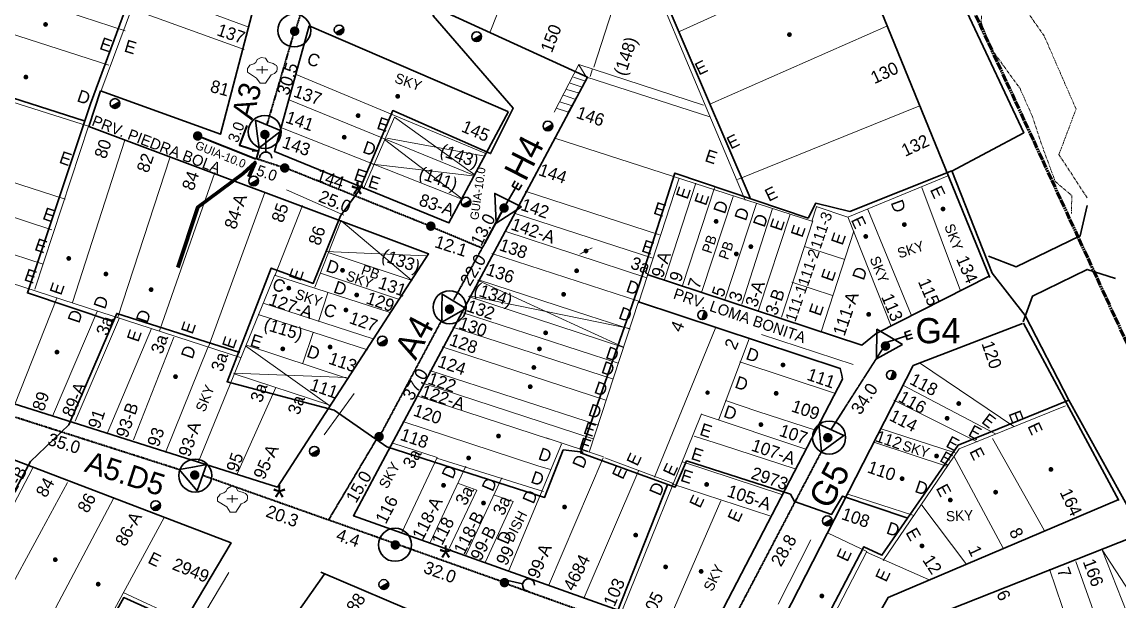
# Model space of a CAD drawing. Header units: millimetres. Extents: x 1234 to 13465, y -4218 to 5585.
# Drawn here: x 5218 to 6640, y 3100 to 3851 of the extents above; entities that cross this region are included whole.
import ezdxf

# ---------------------------------------------------------------- set-up
doc = ezdxf.new("R2010")
doc.units = ezdxf.units.MM
for name, pattern in [('TLSIGC_002', [0.8, 0.5, -0.3]), ('TLSIGC_004', [7, 4, -1, 1, -1]), ('TLSIGC_007', [28, 10, -1, 10, -1, 2, -1, 2, -1])]:
    doc.linetypes.add(name, pattern=pattern)
for name, color, linetype, lineweight in [('APUNTADOR EXISTENTE SECUNDARIO', 82, 'Continuous', 40), ('APUNTADOR PROYECTADO SECUNDARIO', 1, 'Continuous', 80), ('CABLE EXISTENTE AEREO SECUNDARIO', 82, 'TLSIGC_002', 40), ('CABLE EXISTENTE SUBTERRANEO SECUNDARIO', 82, 'Continuous', 40), ('CAJA DE EMPALMES EXISTENTE PRINCIPAL', 82, 'Continuous', 30), ('CLASIFICACION TIPO COMERCIAL TERCERA', 156, 'Continuous', 9), ('CLASIFICACION TIPO RESIDENCIAL C', 156, 'Continuous', 9), ('CLASIFICACION TIPO RESIDENCIAL D', 156, 'Continuous', 9), ('CLASIFICACION TIPO RESIDENCIAL E', 156, 'Continuous', 9), ('CLIENTES COMERCIALES TERCERA', 82, 'TLSIGC_004', 9), ('CLIENTES RESIDENCIALES C', 82, 'TLSIGC_004', 9), ('CLIENTES RESIDENCIALES D', 82, 'TLSIGC_004', 9), ('CLIENTES RESIDENCIALES E', 82, 'TLSIGC_004', 9), ('DISTRITO', 42, 'TLSIGC_007', 60), ('LIMITE DE TERMINAL', 10, 'Continuous', 30), ('LINEAS DE ENERGIA DE BAJA TENSION', 102, 'TLSIGC_014', 20), ('LOTIFICACION 2003', 252, 'Continuous', 15), ('MEDIDAS ENTRE POSTES', 82, 'Continuous', 5), ('NOMBRE DE CALLES', 92, 'TLSIGC_017', 5), ('NUMEROS OFICIALES', 92, 'Continuous', 5), ('OBSTACULOS', 82, 'Continuous', 15), ('PLANIMETRIA 2003', 12, 'Continuous', 30), ('POSTE DE ENERGIA ELECTRICA', 82, 'Continuous', 30), ('POSTES EXISTENTES SECUNDARIOS', 82, 'Continuous', 30), ('RETENIDAS CON ANCLA EXISTENTESSECUNDARIAS', 82, 'Continuous', 30), ('RIOS', 161, 'TLSIGC_004', 20), ('TERMINAL EXISTENTE EN POSTE', 82, 'Continuous', 30), ('TERMINAL PROYECTADA EN POSTE', 1, 'Continuous', 60)]:
    doc.layers.add(name, color=color, linetype=linetype, lineweight=lineweight)
doc.linetypes.add('TLSIGC_014', pattern='A,8,["\\\\\\",Standard,S=1,R=0,X=-1,Y=-0.5],1', length=9)
doc.linetypes.add('TLSIGC_017', pattern='A,0.5,["=",Standard,S=1.6,R=0,X=-0.2,Y=-0.8],0.5', length=1)

msp = doc.modelspace()

# ---------------------------------------------------------------- hatches: boundary and pattern name
at = {"layer": 'CLIENTES COMERCIALES TERCERA'}
h = msp.add_hatch(color=256, dxfattribs=at)
edge = h.paths.add_edge_path()
edge.add_arc((5949, 3553.9), 3.12, 0, 360)
at = {"layer": 'CLIENTES RESIDENCIALES C'}
h = msp.add_hatch(color=256, dxfattribs=at)
edge = h.paths.add_edge_path()
edge.add_arc((5705, 3754.3), 3.12, 0, 360)
h = msp.add_hatch(color=256, dxfattribs=at)
edge = h.paths.add_edge_path()
edge.add_arc((5563.9, 3505.7), 3.12, 0, 360)
at = {"layer": 'CLIENTES RESIDENCIALES D'}
h = msp.add_hatch(color=256, dxfattribs=at)
edge = h.paths.add_edge_path()
edge.add_arc((5223.2, 3779.2), 3.12, 0, 360)
h = msp.add_hatch(color=256, dxfattribs=at)
edge = h.paths.add_edge_path()
edge.add_arc((5635.7, 3701.3), 3.12, 0, 360)
h = msp.add_hatch(color=256, dxfattribs=at)
edge = h.paths.add_edge_path()
edge.add_arc((6117.6, 3592.2), 3.12, 0, 360)
h = msp.add_hatch(color=256, dxfattribs=at)
edge = h.paths.add_edge_path()
edge.add_arc((6361.5, 3588.1), 3.12, 0, 360)
h = msp.add_hatch(color=256, dxfattribs=at)
edge = h.paths.add_edge_path()
edge.add_arc((6162.6, 3559.5), 3.12, 0, 360)
h = msp.add_hatch(color=256, dxfattribs=at)
edge = h.paths.add_edge_path()
edge.add_arc((6143.8, 3550), 3.12, 0, 360)
h = msp.add_hatch(color=256, dxfattribs=at)
edge = h.paths.add_edge_path()
edge.add_arc((5326.9, 3524), 3.12, 0, 360)
h = msp.add_hatch(color=256, dxfattribs=at)
edge = h.paths.add_edge_path()
edge.add_arc((5633.5, 3528.9), 3.12, 0, 360)
h = msp.add_hatch(color=256, dxfattribs=at)
edge = h.paths.add_edge_path()
edge.add_arc((5936.8, 3528.2), 3.12, 0, 360)
h = msp.add_hatch(color=256, dxfattribs=at)
edge = h.paths.add_edge_path()
edge.add_arc((5385.5, 3503.8), 3.12, 0, 360)
h = msp.add_hatch(color=256, dxfattribs=at)
edge = h.paths.add_edge_path()
edge.add_arc((5651.9, 3496.9), 3.12, 0, 360)
h = msp.add_hatch(color=256, dxfattribs=at)
edge = h.paths.add_edge_path()
edge.add_arc((5920, 3497.7), 3.12, 0, 360)
h = msp.add_hatch(color=256, dxfattribs=at)
edge = h.paths.add_edge_path()
edge.add_arc((5637.9, 3477.4), 3.12, 0, 360)
h = msp.add_hatch(color=256, dxfattribs=at)
edge = h.paths.add_edge_path()
edge.add_arc((6315.3, 3471.7), 3.12, 0, 360)
h = msp.add_hatch(color=256, dxfattribs=at)
edge = h.paths.add_edge_path()
edge.add_arc((5896.7, 3447.8), 3.12, 0, 360)
h = msp.add_hatch(color=256, dxfattribs=at)
edge = h.paths.add_edge_path()
edge.add_arc((5617.4, 3429.4), 3.12, 0, 360)
h = msp.add_hatch(color=256, dxfattribs=at)
edge = h.paths.add_edge_path()
edge.add_arc((5888.7, 3427), 3.12, 0, 360)
h = msp.add_hatch(color=256, dxfattribs=at)
edge = h.paths.add_edge_path()
edge.add_arc((5263.5, 3422.8), 3.12, 0, 360)
h = msp.add_hatch(color=256, dxfattribs=at)
edge = h.paths.add_edge_path()
edge.add_arc((5881.4, 3402.9), 3.12, 0, 360)
h = msp.add_hatch(color=256, dxfattribs=at)
edge = h.paths.add_edge_path()
edge.add_arc((6204.2, 3406.2), 3.12, 0, 360)
h = msp.add_hatch(color=256, dxfattribs=at)
edge = h.paths.add_edge_path()
edge.add_arc((5417.1, 3391), 3.12, 0, 360)
h = msp.add_hatch(color=256, dxfattribs=at)
edge = h.paths.add_edge_path()
edge.add_arc((5876.7, 3378), 3.12, 0, 360)
h = msp.add_hatch(color=256, dxfattribs=at)
edge = h.paths.add_edge_path()
edge.add_arc((6106.5, 3370.3), 2.87, 0, 360)
h = msp.add_hatch(color=256, dxfattribs=at)
edge = h.paths.add_edge_path()
edge.add_arc((6195.4, 3369.4), 3.12, 0, 360)
h = msp.add_hatch(color=256, dxfattribs=at)
edge = h.paths.add_edge_path()
edge.add_arc((6175.6, 3328.9), 3.12, 0, 360)
h = msp.add_hatch(color=256, dxfattribs=at)
edge = h.paths.add_edge_path()
edge.add_arc((5835.6, 3314), 3.12, 0, 360)
h = msp.add_hatch(color=256, dxfattribs=at)
edge = h.paths.add_edge_path()
edge.add_arc((5796.9, 3285.6), 3.12, 0, 360)
h = msp.add_hatch(color=256, dxfattribs=at)
edge = h.paths.add_edge_path()
edge.add_arc((6358.6, 3258.8), 3.12, 0, 360)
h = msp.add_hatch(color=256, dxfattribs=at)
edge = h.paths.add_edge_path()
edge.add_arc((5764.4, 3250.2), 3.12, 0, 360)
h = msp.add_hatch(color=256, dxfattribs=at)
edge = h.paths.add_edge_path()
edge.add_arc((6105.3, 3251.3), 3.12, 0, 360)
h = msp.add_hatch(color=256, dxfattribs=at)
edge = h.paths.add_edge_path()
edge.add_arc((6479.7, 3241.3), 3.12, 0, 360)
h = msp.add_hatch(color=256, dxfattribs=at)
edge = h.paths.add_edge_path()
edge.add_arc((5816.2, 3227.2), 3.12, 0, 360)
h = msp.add_hatch(color=256, dxfattribs=at)
edge = h.paths.add_edge_path()
edge.add_arc((5921.2, 3222.1), 3.12, 0, 360)
h = msp.add_hatch(color=256, dxfattribs=at)
edge = h.paths.add_edge_path()
edge.add_arc((6013.4, 3185.7), 3.12, 0, 360)
h = msp.add_hatch(color=256, dxfattribs=at)
edge = h.paths.add_edge_path()
edge.add_arc((6384.3, 3171.7), 3.12, 0, 360)
h = msp.add_hatch(color=256, dxfattribs=at)
edge = h.paths.add_edge_path()
edge.add_arc((6052.1, 3144.5), 3.12, 0, 360)
h = msp.add_hatch(color=256, dxfattribs=at)
edge = h.paths.add_edge_path()
edge.add_arc((6098.2, 3138.6), 3.12, 0, 360)
h = msp.add_hatch(color=256, dxfattribs=at)
edge = h.paths.add_edge_path()
edge.add_arc((5316.9, 3122.1), 3.12, 0, 360)
at = {"layer": 'CLIENTES RESIDENCIALES E'}
h = msp.add_hatch(color=256, dxfattribs=at)
edge = h.paths.add_edge_path()
edge.add_arc((5248.7, 3847.4), 3.12, 0, 360)
h = msp.add_hatch(color=256, dxfattribs=at)
edge = h.paths.add_edge_path()
edge.add_arc((6212.6, 3834.3), 3.12, 0, 360)
h = msp.add_hatch(color=256, dxfattribs=at)
edge = h.paths.add_edge_path()
edge.add_arc((5653.7, 3729.3), 3.12, 0, 360)
h = msp.add_hatch(color=256, dxfattribs=at)
edge = h.paths.add_edge_path()
edge.add_arc((6411.6, 3608.3), 3.12, 0, 360)
h = msp.add_hatch(color=256, dxfattribs=at)
edge = h.paths.add_edge_path()
edge.add_arc((6311.5, 3572.7), 3.12, 0, 360)
h = msp.add_hatch(color=256, dxfattribs=at)
edge = h.paths.add_edge_path()
edge.add_arc((5278.8, 3544.2), 3.12, 0, 360)
h = msp.add_hatch(color=256, dxfattribs=at)
edge = h.paths.add_edge_path()
edge.add_arc((5556.1, 3427), 3.12, 0, 360)
h = msp.add_hatch(color=256, dxfattribs=at)
edge = h.paths.add_edge_path()
edge.add_arc((6432, 3356.2), 3.12, 0, 360)
h = msp.add_hatch(color=256, dxfattribs=at)
edge = h.paths.add_edge_path()
edge.add_arc((6416.9, 3337.1), 3.12, 0, 360)
h = msp.add_hatch(color=256, dxfattribs=at)
edge = h.paths.add_edge_path()
edge.add_arc((6403.2, 3288.2), 3.12, 0, 360)
h = msp.add_hatch(color=256, dxfattribs=at)
edge = h.paths.add_edge_path()
edge.add_arc((6551.4, 3270.8), 3.12, 0, 360)
h = msp.add_hatch(color=256, dxfattribs=at)
edge = h.paths.add_edge_path()
edge.add_arc((6421, 3231.1), 3.12, 0, 360)
h = msp.add_hatch(color=256, dxfattribs=at)
edge = h.paths.add_edge_path()
edge.add_arc((5261.3, 3153.8), 3.12, 0, 360)
h = msp.add_hatch(color=256, dxfattribs=at)
edge = h.paths.add_edge_path()
edge.add_arc((6254.6, 3106.8), 3.12, 0, 360)
at = {"layer": 'POSTE DE ENERGIA ELECTRICA'}
for points in [[(5634.5, 3843.5), (5634.9, 3842.8), (5635.2, 3842), (5635.3, 3841.3), (5635.4, 3840.5), (5635.3, 3839.4), (5635.2, 3838.7), (5634.9, 3838), (5634.5, 3837.3), (5634.1, 3836.6), (5633.7, 3836.1), (5633.2, 3835.6), (5632.5, 3835.1), (5632.1, 3834.9), (5631.3, 3834.5), (5630.5, 3834.2), (5629.4, 3834.1), (5628.6, 3834.1), (5627.8, 3834.2), (5627, 3834.5), (5626.4, 3834.7), (5625.8, 3835), (5625.1, 3835.6), (5624.4, 3836.2), (5623.9, 3836.8), (5623.6, 3837.2)], [(5812.7, 3834.7), (5813.1, 3834), (5813.4, 3833.2), (5813.5, 3832.5), (5813.6, 3831.7), (5813.5, 3830.6), (5813.4, 3829.9), (5813.1, 3829.2), (5812.7, 3828.5), (5812.3, 3827.8), (5811.9, 3827.3), (5811.3, 3826.8), (5810.7, 3826.3), (5810.3, 3826.1), (5809.5, 3825.7), (5808.7, 3825.4), (5807.6, 3825.3), (5806.8, 3825.3), (5806, 3825.4), (5805.2, 3825.7), (5804.6, 3825.9), (5804, 3826.2), (5803.2, 3826.8), (5802.6, 3827.4), (5802.1, 3828), (5801.8, 3828.4)], [(5344.1, 3748.2), (5344.5, 3747.4), (5344.8, 3746.6), (5344.9, 3746), (5345, 3745.2), (5344.9, 3744.1), (5344.8, 3743.4), (5344.5, 3742.7), (5344.1, 3741.9), (5343.7, 3741.3), (5343.3, 3740.8), (5342.8, 3740.3), (5342.1, 3739.8), (5341.7, 3739.5), (5340.9, 3739.2), (5340.1, 3738.9), (5339, 3738.8), (5338.2, 3738.8), (5337.4, 3738.9), (5336.6, 3739.2), (5336, 3739.4), (5335.4, 3739.7), (5334.7, 3740.2), (5334, 3740.9), (5333.5, 3741.4), (5333.2, 3741.9)], [(5905.1, 3718.8), (5905.5, 3718.1), (5905.7, 3717.2), (5905.8, 3716.6), (5905.9, 3715.8), (5905.8, 3714.7), (5905.7, 3714), (5905.4, 3713.3), (5905.1, 3712.6), (5904.6, 3711.9), (5904.3, 3711.4), (5903.7, 3710.9), (5903, 3710.4), (5902.6, 3710.1), (5901.9, 3709.8), (5901, 3709.5), (5900, 3709.4), (5899.2, 3709.4), (5898.3, 3709.5), (5897.5, 3709.8), (5896.9, 3710), (5896.4, 3710.3), (5895.6, 3710.8), (5895, 3711.5), (5894.5, 3712), (5894.1, 3712.5)], [(5523.8, 3647.7), (5524.2, 3647), (5524.4, 3646.2), (5524.6, 3645.5), (5524.6, 3644.7), (5524.6, 3643.6), (5524.4, 3642.9), (5524.2, 3642.2), (5523.8, 3641.5), (5523.3, 3640.8), (5523, 3640.3), (5522.4, 3639.8), (5521.8, 3639.3), (5521.3, 3639.1), (5520.6, 3638.7), (5519.7, 3638.4), (5518.7, 3638.3), (5517.9, 3638.3), (5517, 3638.4), (5516.2, 3638.7), (5515.7, 3638.9), (5515.1, 3639.2), (5514.3, 3639.8), (5513.7, 3640.4), (5513.2, 3641), (5512.9, 3641.4)], [(5798.9, 3620.3), (5799.3, 3619.6), (5799.5, 3618.7), (5799.7, 3618.1), (5799.7, 3617.3), (5799.7, 3616.2), (5799.5, 3615.5), (5799.2, 3614.8), (5798.9, 3614), (5798.4, 3613.4), (5798.1, 3612.9), (5797.5, 3612.4), (5796.8, 3611.9), (5796.4, 3611.6), (5795.7, 3611.3), (5794.8, 3611), (5793.8, 3610.9), (5793, 3610.9), (5792.1, 3611), (5791.3, 3611.3), (5790.8, 3611.5), (5790.2, 3611.8), (5789.4, 3612.3), (5788.8, 3613), (5788.3, 3613.5), (5788, 3614)], [(6101.6, 3476.4), (6102.4, 3476.1), (6103, 3475.7), (6103.5, 3475.3), (6104.1, 3474.8), (6104.7, 3474), (6105, 3473.5), (6105.3, 3472.8), (6105.5, 3472), (6105.6, 3471.3), (6105.7, 3470.7), (6105.6, 3470), (6105.5, 3469.3), (6105.3, 3468.8), (6105, 3468.1), (6104.6, 3467.4), (6104, 3466.7), (6103.4, 3466.2), (6102.7, 3465.7), (6102, 3465.4), (6101.5, 3465.2), (6100.9, 3465.1), (6100, 3465), (6099.2, 3465), (6098.5, 3465.1), (6098, 3465.2)], [(5690.6, 3440.5), (5690.9, 3439.7), (5691.2, 3438.9), (5691.3, 3438.3), (5691.4, 3437.5), (5691.3, 3436.4), (5691.2, 3435.7), (5690.9, 3434.9), (5690.5, 3434.2), (5690.1, 3433.6), (5689.7, 3433.1), (5689.2, 3432.6), (5688.5, 3432.1), (5688.1, 3431.8), (5687.3, 3431.5), (5686.5, 3431.2), (5685.4, 3431.1), (5684.6, 3431.1), (5683.8, 3431.2), (5683, 3431.5), (5682.4, 3431.7), (5681.9, 3432), (5681.1, 3432.5), (5680.4, 3433.1), (5680, 3433.7), (5679.6, 3434.2)], [(6346.3, 3398.8), (6347, 3398.5), (6347.7, 3398.1), (6348.2, 3397.7), (6348.7, 3397.2), (6349.3, 3396.4), (6349.7, 3395.8), (6350, 3395.2), (6350.1, 3394.4), (6350.2, 3393.7), (6350.3, 3393.1), (6350.2, 3392.4), (6350.1, 3391.7), (6349.9, 3391.2), (6349.7, 3390.5), (6349.2, 3389.8), (6348.6, 3389.1), (6348, 3388.6), (6347.4, 3388.1), (6346.6, 3387.8), (6346.1, 3387.6), (6345.5, 3387.4), (6344.7, 3387.3), (6343.8, 3387.4), (6343.1, 3387.5), (6342.6, 3387.6)], [(5602.6, 3297.5), (5602.9, 3296.8), (5603.2, 3295.9), (5603.3, 3295.3), (5603.4, 3294.5), (5603.3, 3293.4), (5603.2, 3292.7), (5602.9, 3292), (5602.5, 3291.3), (5602.1, 3290.6), (5601.7, 3290.1), (5601.2, 3289.6), (5600.5, 3289.1), (5600.1, 3288.9), (5599.3, 3288.5), (5598.5, 3288.2), (5597.4, 3288.1), (5596.6, 3288.1), (5595.8, 3288.2), (5595, 3288.5), (5594.4, 3288.7), (5593.9, 3289), (5593.1, 3289.5), (5592.4, 3290.2), (5592, 3290.7), (5591.6, 3291.2)], [(5396.9, 3227.1), (5397.3, 3226.4), (5397.5, 3225.6), (5397.6, 3224.9), (5397.7, 3224.1), (5397.6, 3223.1), (5397.5, 3222.4), (5397.2, 3221.6), (5396.9, 3220.9), (5396.4, 3220.3), (5396.1, 3219.8), (5395.5, 3219.2), (5394.8, 3218.7), (5394.4, 3218.5), (5393.7, 3218.1), (5392.8, 3217.9), (5391.8, 3217.7), (5391, 3217.8), (5390.1, 3217.9), (5389.3, 3218.1), (5388.7, 3218.4), (5388.2, 3218.6), (5387.4, 3219.2), (5386.8, 3219.8), (5386.3, 3220.4), (5386, 3220.9)], [(6267, 3207.4), (6267.4, 3206.6), (6267.7, 3205.8), (6267.8, 3205.2), (6267.9, 3204.4), (6267.8, 3203.3), (6267.7, 3202.6), (6267.4, 3201.8), (6267, 3201.1), (6266.6, 3200.5), (6266.2, 3200), (6265.7, 3199.4), (6265, 3199), (6264.6, 3198.7), (6263.8, 3198.4), (6263, 3198.1), (6261.9, 3198), (6261.1, 3198), (6260.3, 3198.1), (6259.5, 3198.3), (6258.9, 3198.6), (6258.3, 3198.9), (6257.6, 3199.4), (6256.9, 3200), (6256.5, 3200.6), (6256.1, 3201.1)], [(5692.5, 3124.9), (5692.8, 3124.1), (5693.1, 3123.3), (5693.2, 3122.7), (5693.3, 3121.9), (5693.2, 3120.8), (5693.1, 3120.1), (5692.8, 3119.3), (5692.5, 3118.6), (5692, 3118), (5691.6, 3117.5), (5691.1, 3116.9), (5690.4, 3116.4), (5690, 3116.2), (5689.3, 3115.8), (5688.4, 3115.6), (5687.4, 3115.4), (5686.5, 3115.5), (5685.7, 3115.6), (5684.9, 3115.8), (5684.3, 3116.1), (5683.8, 3116.3), (5683, 3116.9), (5682.4, 3117.5), (5681.9, 3118.1), (5681.5, 3118.6)]]:
    msp.add_hatch(color=256, dxfattribs=at).paths.add_polyline_path(points)
at = {"layer": 'POSTES EXISTENTES SECUNDARIOS'}
h = msp.add_hatch(color=256, dxfattribs=at)
edge = h.paths.add_edge_path()
edge.add_arc((5571.5, 3838.7), 6.18, 0, 360)
h = msp.add_hatch(color=256, dxfattribs=at)
edge = h.paths.add_edge_path()
edge.add_arc((5532.9, 3704.8), 6.18, 0, 360)
h = msp.add_hatch(color=256, dxfattribs=at)
edge = h.paths.add_edge_path()
edge.add_arc((5445.8, 3702.9), 6.18, 0, 360)
h = msp.add_hatch(color=256, dxfattribs=at)
edge = h.paths.add_edge_path()
edge.add_arc((5558.6, 3661.4), 6.18, 0, 360)
h = msp.add_hatch(color=256, dxfattribs=at)
edge = h.paths.add_edge_path()
edge.add_arc((5842.8, 3609.5), 6.18, 0, 360)
h = msp.add_hatch(color=256, dxfattribs=at)
edge = h.paths.add_edge_path()
edge.add_arc((5747.9, 3586), 6.18, 0, 360)
h = msp.add_hatch(color=256, dxfattribs=at)
edge = h.paths.add_edge_path()
edge.add_arc((5772.2, 3478.5), 6.18, 0, 360)
h = msp.add_hatch(color=256, dxfattribs=at)
edge = h.paths.add_edge_path()
edge.add_arc((6337, 3430.7), 6.18, 0, 360)
h = msp.add_hatch(color=256, dxfattribs=at)
edge = h.paths.add_edge_path()
edge.add_arc((5680.9, 3313.3), 6.18, 0, 360)
h = msp.add_hatch(color=256, dxfattribs=at)
edge = h.paths.add_edge_path()
edge.add_arc((6262.3, 3311.9), 6.18, 0, 360)
h = msp.add_hatch(color=256, dxfattribs=at)
edge = h.paths.add_edge_path()
edge.add_arc((5442, 3263.5), 6.18, 0, 360)
h = msp.add_hatch(color=256, dxfattribs=at)
edge = h.paths.add_edge_path()
edge.add_arc((5701.9, 3172.9), 6.18, 0, 360)
h = msp.add_hatch(color=256, dxfattribs=at)
edge = h.paths.add_edge_path()
edge.add_arc((5843.3, 3124.1), 6.18, 0, 360)

# ---------------------------------------------------------------- linework, layer by layer
at = {"layer": 'APUNTADOR EXISTENTE SECUNDARIO'}
msp.add_lwpolyline([(5509.5, 3716.6), (5500.1, 3690.8), (5523, 3683.7), (5516.5, 3683.1)], dxfattribs=at)
at = {"layer": 'APUNTADOR PROYECTADO SECUNDARIO'}
msp.add_lwpolyline([(5420.3, 3532.6), (5446, 3610.7), (5504.7, 3654.4), (5520.3, 3668.6), (5512.3, 3649.9)], dxfattribs=at)
at = {"layer": 'CABLE EXISTENTE AEREO SECUNDARIO'}
for p, q in [((5573.9, 3843.5), (5636.8, 4038.5)), ((5535.9, 3717.7), (5570.8, 3836.5)), ((5560.9, 3661.3), (5749.3, 3585.5)), ((5751.9, 3584), (5813.4, 3558.4)), ((5817.8, 3564), (5777.4, 3490.6)), ((5684, 3317.9), (5762.7, 3465.1)), ((6266.1, 3321.6), (6336.6, 3432.3)), ((5204.8, 3340.3), (5422.9, 3270.6)), ((5615.5, 3205.2), (5678.8, 3311.7)), ((5452.2, 3263.4), (5614.8, 3205.8)), ((5615.6, 3205.6), (5837.8, 3126.6)), ((5848.3, 3121.9), (6051.3, 3049.2))]:
    msp.add_line(p, q, dxfattribs=at)
for points in [[(5554.2, 3662.7), (5522.1, 3673.2), (5526.3, 3688.5)], [(6078.5, 3037.8), (6112.4, 3023.6), (6255, 3295.4)]]:
    msp.add_lwpolyline(points, dxfattribs=at)
at = {"layer": 'CABLE EXISTENTE SUBTERRANEO SECUNDARIO'}
for p, q in [((5521.2, 3672.7), (5442.9, 3703.8)), ((5817.9, 3563.5), (5841.8, 3607.8))]:
    msp.add_line(p, q, dxfattribs=at)
at = {"layer": 'CAJA DE EMPALMES EXISTENTE PRINCIPAL'}
for centre in [(5571, 3839.7), (5532.7, 3708.2), (5772.3, 3480.9), (6264, 3312.1), (5442.7, 3262.8), (5701.6, 3173.1)]:
    msp.add_circle(centre, 21.4, dxfattribs=at)
at = {"layer": 'CLIENTES COMERCIALES TERCERA'}
msp.add_line((5941.2, 3549.9), (5956.9, 3557.9), dxfattribs=at)
msp.add_lwpolyline([(5941.2, 3549.9), (5956.9, 3557.9), (5941.2, 3549.9), (5941.2, 3549.9)], dxfattribs=at)
at = {"layer": 'DISTRITO'}
msp.add_lwpolyline([(6160.9, 4494.7), (6748.1, 3221.7), (6865.3, 2954.5), (6812.1, 2645.6)], dxfattribs=at)
at = {"layer": 'LIMITE DE TERMINAL'}
for points in [[(5680.1, 4600.8), (5752.3, 4763.5), (5983.5, 4677.6), (6033.8, 4660.2), (6140.7, 4492.1), (6265, 4249), (6305.1, 4155.8), (6516.3, 3707), (6422.2, 3656.8)], [(5981.1, 4049.9), (5842.4, 4104.9), (5750.9, 3858.7), (5854.7, 3738.8), (5825.3, 3680.1), (5698.5, 3735.8), (5655.3, 3632.9), (5630.7, 3599.5), (5595.6, 3511.8), (5541.2, 3531.7), (5484, 3384.5), (5622.5, 3347.4), (5691.1, 3300.2), (5895.3, 3234.6), (5919.5, 3296), (5945.3, 3293.1)], [(5337.1, 3462.1), (5225.3, 3499.5), (5306.9, 3744.4), (5424, 4061.4), (5578.2, 4007.1), (5648.2, 4040), (5664, 4058.7), (5808.1, 4012.9)], [(5980.5, 4048.8), (5982.8, 4039.4), (6161.5, 3622.7)], [(4911.4, 4021.4), (4982.7, 3995.9), (5061.2, 3962), (5089.6, 3789.3), (5298.9, 3722.5)], [(6574.8, 3360.6), (6518.2, 3470.3), (6475.1, 3525.2), (6423.1, 3657.7), (6290.7, 3605.1), (6246.6, 3615.7), (6236.7, 3596.5), (6063.9, 3654.9), (6018.2, 3511.5), (5942, 3292.1), (6064.7, 3248), (6079.3, 3281.9), (6213.9, 3238.7), (6219.1, 3229.3), (6267.3, 3212.4), (6281.5, 3236.3), (6364.6, 3208)], [(5774.2, 2922.9), (5540.1, 3045.3), (5429.6, 3069.1), (5350.1, 3104.7), (5301.6, 3018), (5136.2, 3109.3), (5229.4, 3281.1), (5278.8, 3328.7), (5340.9, 3473), (5500.3, 3422.3)], [(6307.9, 2767.5), (6285.9, 2778.4), (6268.2, 2739.9), (6218.3, 2762.9), (6230.3, 2798.4), (6224.2, 2801.2), (6255.1, 2863.5), (6229.3, 2941.2), (6215.5, 2992.3), (6308.8, 3170.6), (6332.5, 3159.6), (6431.2, 3302.2), (6574.8, 3360.6), (6655.1, 3215.3), (6805.1, 2902.7)], [(6054.7, 3250.9), (5988.7, 3083.7), (5963.9, 2986.6), (5902.5, 2859.3), (5988.1, 2820.4), (6027.5, 2729.9), (6166.3, 2666)]]:
    msp.add_lwpolyline(points, dxfattribs=at)
at = {"layer": 'LINEAS DE ENERGIA DE BAJA TENSION'}
for p, q in [((5561, 3633), (5635.3, 3600.1)), ((6176.3, 3445.7), (6295.2, 3406.9)), ((5609.7, 3315.4), (5648.5, 3369.2)), ((6198, 3096.1), (6240.3, 3179.5)), ((5386.9, 2971.6), (5486.3, 3137.2))]:
    msp.add_line(p, q, dxfattribs=at)
at = {"layer": 'LOTIFICACION 2003'}
for p, q in [((6155.1, 3619.9), (5896.2, 4235.6)), ((5825, 3837.9), (5915.9, 4069.4)), ((5959.2, 3792), (6013.1, 3960.6)), ((6299.4, 3942.4), (6070.2, 3838.3)), ((5138.8, 3908.7), (5352, 3839.3)), ((5512.1, 3843.9), (5372.4, 3895.7)), ((5505.9, 3814.9), (5360.2, 3867.5)), ((5123.3, 3861.7), (5330.5, 3794.7)), ((6338.6, 3845.2), (6109.5, 3744.1)), ((5093, 3782.6), (5305.6, 3715)), ((5573.4, 3782.6), (5819.9, 3679.8)), ((5939.7, 3795.2), (5950, 3778.4)), ((5954.6, 3780.1), (5957.4, 3789.8)), ((5928.3, 3771.5), (5942.9, 3766.7)), ((5932.6, 3779.3), (5947.2, 3774.5)), ((5950, 3779.1), (6109.3, 3727.7)), ((5919.8, 3755.6), (5934.4, 3750.8)), ((5924.2, 3763.3), (5938.8, 3758.6)), ((5562.9, 3750.3), (5804.6, 3651.6)), ((5910.4, 3738.9), (5925, 3734.1)), ((5914.9, 3747.1), (5929.6, 3742.3)), ((6380.2, 3741.5), (6145.1, 3646.7)), ((5660.7, 3634.3), (5701, 3727.3)), ((5701, 3727.4), (5804.9, 3652.7)), ((5304.9, 3717.1), (5234.8, 3504.4)), ((5553.5, 3713.8), (5787.3, 3621.4)), ((5351.5, 3697.3), (5283.5, 3487.1)), ((5687.8, 3698.4), (5786.6, 3622.9)), ((5055.1, 3691.3), (5274.2, 3621)), ((5409.8, 3674.5), (5342.3, 3467.9)), ((5468, 3655.5), (5396.5, 3450.2)), ((5801.9, 3651.2), (5672.4, 3666.4)), ((5041.3, 3652), (5257, 3581.2)), ((6016.8, 3486.4), (6069.9, 3648.1)), ((6050.6, 3517), (6091.4, 3641.9)), ((5870.1, 3631.5), (6044.2, 3574.6)), ((6074.1, 3509.3), (6115.4, 3635.6)), ((6434.4, 3502.4), (6384.3, 3636)), ((5545.7, 3521.7), (5581.6, 3612.8)), ((6099.2, 3501.2), (6139.6, 3624.6)), ((6128.9, 3490.6), (6170.1, 3615.6)), ((5025.2, 3608.3), (5245.7, 3536.6)), ((5856, 3603), (6035.7, 3544.6)), ((6150.7, 3485.1), (6190.7, 3608.9)), ((6172.6, 3477.2), (6213.5, 3601.4)), ((6344.5, 3456.6), (6288.1, 3598.1)), ((6370.4, 3471), (6314, 3607.8)), ((5597.7, 3507), (5631.5, 3592.6)), ((5631.3, 3593.2), (5723, 3516)), ((6202.2, 3468.3), (6243, 3593)), ((5014.1, 3574.2), (5501.5, 3415.7)), ((5843.7, 3579.5), (6028, 3519.2)), ((6253.5, 3449.1), (6296, 3579.5)), ((6232, 3559.7), (6284.2, 3542.7)), ((5741.6, 3547.7), (5612, 3553)), ((5723.8, 3515.5), (5614.8, 3552)), ((5827, 3550.5), (6018.6, 3488.3)), ((5446.4, 3279.7), (5545.9, 3522.9)), ((5695.4, 3474.2), (5545.5, 3522.6)), ((5707.2, 3490.9), (5604.8, 3525)), ((5808.2, 3515.9), (5996.9, 3429.7)), ((6215.8, 3513.5), (6268.5, 3496.2)), ((5602.4, 3462.3), (5614.6, 3499.7)), ((5208.3, 3354.1), (5263.3, 3492.9)), ((5673.1, 3439.9), (5530.5, 3486.1)), ((5796.6, 3495), (5997.8, 3428.7)), ((6005.3, 3453.4), (5798.1, 3495.8)), ((6016.9, 3488.6), (5953, 3293.1)), ((5257.8, 3339.6), (5315.4, 3475.6)), ((5665.9, 3425.7), (5524.4, 3471.7)), ((5788.5, 3474.2), (5990.5, 3408.3)), ((5287.3, 3333.5), (5344.4, 3467.2)), ((5983.2, 3388), (5776.5, 3455)), ((6117.3, 3455), (6037.9, 3260.7)), ((5328.4, 3317.4), (5385.9, 3453.6)), ((5362.5, 3309), (5415, 3442)), ((5595.5, 3448.3), (5582.2, 3408.6)), ((5404.3, 3292.6), (5458.8, 3428.7)), ((5617, 3353.4), (5507.9, 3431.1)), ((5638.7, 3389.2), (5509, 3431.6)), ((5762.8, 3429.6), (5974.9, 3360.4)), ((6160.5, 3440.1), (6120.5, 3334.7)), ((5746.6, 3399), (5965, 3328.2)), ((6271, 3369.7), (6148.4, 3410.1)), ((6381.2, 3408.8), (6503.3, 3326.4)), ((5492.1, 3395.6), (5638.7, 3389.7)), ((5493.2, 3394.6), (5617.1, 3354.1)), ((5496.8, 3265), (5547, 3377)), ((5738.7, 3382), (5958.4, 3310.5)), ((6359.5, 3379.8), (6479.6, 3316.8)), ((5729.8, 3366.2), (5901.5, 3310.1)), ((6347.8, 3360.7), (6455.7, 3306.5)), ((5995.4, 3087.2), (6098.7, 3342.7)), ((6098.2, 3342.2), (6233.8, 3296.9)), ((6330.1, 3323.8), (6427.2, 3292.1)), ((5897.4, 3311.6), (5971.7, 3286.9)), ((6322.1, 3305.9), (6417.5, 3274.7)), ((6542.6, 3191.9), (6475.5, 3310.9)), ((5755.6, 3285.5), (5893.8, 3242.1)), ((5973.5, 3285.6), (6062.2, 3252.7)), ((6489.4, 3168.6), (6425.4, 3287.8)), ((5232.4, 3272.7), (5147.4, 3111.5)), ((5747, 3176.2), (5793.3, 3275)), ((5946.8, 3104.8), (6017.3, 3269.8)), ((6202.9, 3238.4), (6073.9, 3280.7)), ((5793.1, 3159.5), (5839.9, 3259.8)), ((5277, 3253.7), (5186.8, 3087.3)), ((6187.4, 3210.7), (6060.2, 3252.3)), ((5336.8, 3233.3), (5243, 3055.7)), ((6052.9, 3067.5), (6123.7, 3230.2)), ((6288.2, 3238.9), (6373.8, 3210.9)), ((6441, 3148.7), (6384, 3224.3)), ((5402.3, 3208.5), (5303.4, 3026.4)), ((6392.9, 3128.2), (6312.5, 3163.5)), ((6617.3, 3167.5), (6709.3, 2935.1)), ((6793.8, 2894.8), (6617.8, 3166.6)), ((6583.8, 3151.4), (6650.5, 2963)), ((6549.6, 3141.5), (6603.9, 2983.1)), ((5427.3, 3075.2), (5349.4, 3111.1))]:
    msp.add_line(p, q, dxfattribs=at)
for points in [[(5635, 4606.3), (5320.5, 3760.4), (5319.9, 3761.6)], [(6101.1, 3742.9), (5939.8, 3795.4), (5907.6, 3733.7)], [(5956.9, 3776.8), (5950.4, 3778.8), (5925, 3732.6)], [(5817.7, 3676.8), (5690.8, 3699.9), (5690.8, 3699.9)], [(5908.8, 3700.2), (6241.8, 3592.7), (6247.8, 3611.1)], [(6417.1, 3651), (6288.3, 3597.9), (6247.3, 3611.3)], [(5532.9, 3629.8), (5459.8, 3429.5), (5459.8, 3429.5)], [(5809.8, 3516.6), (5952.5, 3469.9), (6006.2, 3452.5)], [(6246.4, 3321.5), (6171.6, 3345.9), (6171.6, 3345.9), (6129.7, 3360.1)], [(6570.2, 3353), (6432.6, 3297.3), (6333.9, 3152.8)], [(5711.5, 3332.8), (5886.6, 3275.6), (5903.1, 3270.6)], [(6220, 3271.4), (6125.7, 3302.2), (6125.7, 3302.2), (6089.2, 3314.1)], [(5698.6, 3304.9), (5756, 3286.4), (5710.2, 3189.2)], [(5848.8, 3139.6), (5917.4, 3303.6), (5916.5, 3303.9)], [(5900.2, 3120.1), (5971.2, 3286), (5971.2, 3286)], [(5783.6, 3252.7), (5807.7, 3243.8), (5771.7, 3168.3)], [(5818.9, 3150.9), (5854.8, 3229.1), (5830.6, 3237.3)], [(6225.9, 2996.9), (6312.9, 3164.6), (6262.6, 3188.4)]]:
    msp.add_lwpolyline(points, dxfattribs=at)
at = {"layer": 'OBSTACULOS'}
for p, q in [((5522.1, 3788.5), (5536.6, 3788.5)), ((5529.3, 3793.4), (5529.3, 3783.7)), ((5483.4, 3232.6), (5498, 3232.6)), ((5490.7, 3237.5), (5490.7, 3227.8))]:
    msp.add_line(p, q, dxfattribs=at)
for points in [[(5510.2, 3790.3), (5510.3, 3785.7), (5522.2, 3778), (5526.8, 3771.3), (5533.8, 3771.5), (5540.9, 3782), (5545.2, 3783.7), (5548.5, 3787), (5549, 3789.7), (5548.8, 3792.2), (5547.8, 3794.3), (5546.3, 3795.3), (5543.5, 3796.8), (5539.2, 3798.2), (5536.6, 3799), (5533.7, 3803.7), (5528.3, 3804.8), (5523.1, 3802), (5521.1, 3798), (5518.4, 3796.2), (5513.4, 3794.7), (5511.8, 3792.1), (5510.2, 3790.3)], [(5471.6, 3234.4), (5471.6, 3229.8), (5483.6, 3222.1), (5488.1, 3215.4), (5495.2, 3215.6), (5502.2, 3226.1), (5506.6, 3227.8), (5509.8, 3231.1), (5510.4, 3233.8), (5510.2, 3236.4), (5509.1, 3238.4), (5507.6, 3239.4), (5504.9, 3240.9), (5500.5, 3242.3), (5498, 3243.1), (5495.1, 3247.8), (5489.7, 3248.9), (5484.5, 3246.1), (5482.4, 3242.1), (5479.8, 3240.3), (5474.8, 3238.8), (5473.2, 3236.3), (5471.6, 3234.4)]]:
    msp.add_lwpolyline(points, dxfattribs=at)
at = {"layer": 'PLANIMETRIA 2003'}
msp.add_line((6516, 3460.5), (6639.3, 3230.7), dxfattribs=at)
for points in [[(4958.1, 3434.7), (5549.1, 3247.8), (5745.1, 3550.1), (5305, 3715.3), (5320, 3761.2), (5475.3, 3705.1), (5530.4, 3915.1), (5858.9, 4667), (5553.9, 4724.6), (5211.6, 4104.6), (4958.9, 3433.3)], [(5904, 4643.6), (5613.4, 3933.6), (5950.9, 3779.1), (5647.6, 3210.8), (6104.5, 3047.9), (6281.4, 3387.8), (6280.6, 3393.1), (6278.4, 3401.7), (6016.8, 3487.9)], [(5903.5, 4646), (6027.5, 4508.9), (6054.1, 4463.3), (6155.1, 4297.2), (6472.2, 3519.7)], [(5848.6, 3734.7), (5771.4, 3590.2), (5545.2, 3682.9), (5590.3, 3845.6), (5847.9, 3734.7)], [(6470.4, 3547.3), (6506.2, 3533.3), (6589.5, 3573.4), (6598.5, 3612.9)], [(6515.4, 3461.9), (6527.4, 3495.1), (6598.5, 3530), (6635, 3518)], [(6471.4, 3521.2), (6325, 3447), (6306.5, 3432), (6028.4, 3523.5)], [(6514.4, 3460.1), (6373.1, 3405.3), (6178.3, 3024.8), (6267.2, 2975.9), (6340.3, 3105), (6639.6, 3231.8)], [(4943.4, 3385.4), (4754.2, 3042.3), (5253.3, 2778.6), (5489.1, 3175.5), (4947.2, 3382.5)], [(6658.4, 3183.6), (6382.1, 3074.2), (6317.5, 2952.1), (6740.5, 2763.3), (6794.8, 2894.8), (6659.6, 3183.2)], [(5609.8, 3134.8), (5337.4, 2747.1), (5831, 2529.8), (6048, 2944.6), (6038.6, 2951), (5743, 3079.1), (5605.3, 3137.7)]]:
    msp.add_lwpolyline(points, dxfattribs=at)
at = {"layer": 'POSTE DE ENERGIA ELECTRICA'}
for centre, radius in [((5629.1, 3840.4), 6.3), ((5807.3, 3831.6), 6.3), ((5338.7, 3745), 6.3), ((5899.6, 3715.7), 6.3), ((5518.3, 3644.6), 6.3), ((5793.4, 3617.2), 6.3), ((6099.8, 3470.8), 5.87), ((5685.1, 3437.3), 6.3), ((6344.4, 3393.2), 5.87), ((5597.1, 3294.4), 6.3), ((5391.4, 3224), 6.3), ((6261.6, 3204.2), 6.3), ((5687, 3121.7), 6.3)]:
    msp.add_circle(centre, radius, dxfattribs=at)
at = {"layer": 'RETENIDAS CON ANCLA EXISTENTESSECUNDARIAS'}
for p, q in [((5534.1, 3682), (5534.3, 3701.5)), ((5866.9, 3122.6), (5847.9, 3126.7))]:
    msp.add_line(p, q, dxfattribs=at)
for centre, start, end in [((5534, 3674.2), 359, 179), ((5874.6, 3121), 0, 257)]:
    msp.add_arc(centre, 7.87, start, end, dxfattribs=at)
at = {"layer": 'RIOS'}
for points in [[(6598.4, 3622.8), (6561.7, 3678.7), (6584, 3737.7), (6542.7, 3832.5), (6509.8, 3879.5), (6473, 3969.8), (6455.2, 4081.1), (6459.5, 4139.9), (6448.2, 4188.7), (6415.3, 4235.7), (6337.3, 4291.2)], [(6374.1, 4182.9), (6404.3, 4109.7), (6394.5, 4079.8), (6401.1, 4035.4), (6439.7, 3968.6), (6463.5, 3921.7), (6461.1, 3850.2), (6474, 3815.8), (6511.4, 3764.4), (6526.9, 3729.2), (6542, 3684.5), (6557.1, 3643.7), (6578.4, 3625.7), (6578.1, 3602.3)]]:
    msp.add_lwpolyline(points, dxfattribs=at)
at = {"layer": 'TERMINAL EXISTENTE EN POSTE'}
for p, q in [((5861.5, 3642.2), (5843.3, 3611.1)), ((6371, 3446.2), (6336.8, 3434.7))]:
    msp.add_line(p, q, dxfattribs=at)
for points in [[(5520.6, 3723.2), (5553.8, 3709.7), (5525.6, 3687.6), (5523.1, 3705.5), (5520.6, 3723.2)], [(5857.4, 3644.7), (5853.4, 3637.9), (5861.8, 3632.9), (5865.8, 3639.7)], [(5865.2, 3610.9), (5832.8, 3589.9), (5830.7, 3628.4), (5848, 3619.7), (5865.2, 3610.9)], [(5762.5, 3497.7), (5793.4, 3479.4), (5762.2, 3461.8), (5762.3, 3479.8), (5762.5, 3497.7)], [(6359.1, 3432.6), (6325.4, 3413.9), (6326, 3452.4), (6342.6, 3442.5), (6359.1, 3432.6)], [(6369.4, 3450.8), (6361.9, 3448.2), (6365, 3439), (6372.5, 3441.5)], [(6250.5, 3329.3), (6283.2, 3314.6), (6254.2, 3293.6), (6252.3, 3311.5), (6250.5, 3329.3)], [(5457.1, 3277), (5445, 3243.2), (5421.8, 3270.5), (5439.5, 3273.8), (5457.1, 3277)]]:
    msp.add_lwpolyline(points, dxfattribs=at)

# ---------------------------------------------------------------- texts
at = {"layer": 'CLASIFICACION TIPO COMERCIAL TERCERA'}
for rotation, p in [(341, (6005.5, 3531.6)), (71, (5329, 3443.1)), (71, (5399.9, 3419.3)), (71, (5477.8, 3396.2)), (71, (5528.7, 3356.3)), (71, (5577.3, 3340.4)), (61, (5724.7, 3270.3)), (63, (5793.2, 3222.7)), (65, (5842.1, 3209.8))]:
    msp.add_text('3a', height=16.24, rotation=rotation, dxfattribs=at).set_placement(p)
at = {"layer": 'CLASIFICACION TIPO RESIDENCIAL C'}
for s, height, rotation, p in [('C', 16.2, 341, (5586, 3796.4)), ('SKY', 13.19, 341, (5699.9, 3772.5)), ('SKY', 13.19, 291, (6413, 3586.1)), ('PB', 13.19, 71, (6111.2, 3549.5)), ('PB', 13.19, 71, (6132.9, 3541.5)), ('SKY', 13.19, 18, (6355, 3544.1)), ('SKY', 13.19, 292, (6316.3, 3543.9)), ('SKY', 13.19, 341, (5636.9, 3516.4)), ('PB', 13.19, 341, (5656.6, 3524.2)), ('C', 16.2, 341, (5541.1, 3504.2)), ('SKY', 13.19, 341, (5571, 3492.6)), ('C', 16.2, 341, (5607.5, 3471.3)), ('SKY', 13.19, 68, (5454.9, 3344.2)), ('SKY', 13.19, 343, (6357.8, 3295.9)), ('SKY', 13.19, 61, (5691.4, 3244.6)), ('DISH', 13.19, 63, (5854.2, 3175.2)), ('SKY', 13.19, 3, (6415.8, 3203.3)), ('SKY', 13.19, 64, (6112.6, 3111.7))]:
    msp.add_text(s, height=height, rotation=rotation, dxfattribs=at).set_placement(p)
at = {"layer": 'CLASIFICACION TIPO RESIDENCIAL D'}
for rotation, p in [(341, (5288.3, 3748.1)), (341, (5658.5, 3681.6)), (71, (6128.8, 3600.9)), (290, (6343.5, 3616.6)), (71, (6156.1, 3591.9)), (71, (6180.2, 3583.5)), (341, (5610.9, 3527.9)), (71, (6308.8, 3514.9)), (341, (5620.7, 3500.4)), (341, (5999.8, 3501.4)), (71, (5325.7, 3477.4)), (71, (5292.2, 3459.2)), (71, (5380.6, 3459.4)), (341, (5990.1, 3466.6)), (71, (5439, 3412.9)), (341, (5585.9, 3417.1)), (341, (5973.2, 3415.3)), (341, (6155, 3414)), (341, (5967.6, 3396.3)), (341, (5958.4, 3370.2)), (341, (6140.7, 3377.1)), (341, (5950.7, 3341.1)), (341, (6126.1, 3339.2)), (341, (5886, 3284.3)), (67, (5945.5, 3270.8)), (67, (5776.3, 3257.3)), (67, (5828.1, 3241)), (341, (5876.3, 3254)), (341, (6373.9, 3241.8)), (67, (5880.9, 3225)), (67, (6045.2, 3235.3)), (341, (6337, 3188.1)), (67, (5847.7, 3172.4))]:
    msp.add_text('D', height=16.2, rotation=rotation, dxfattribs=at).set_placement(p)
at = {"layer": 'CLASIFICACION TIPO RESIDENCIAL E'}
for height, rotation, p in [(16.2, 341, (5317.5, 3815.9)), (16.2, 343, (5349.5, 3812.6)), (16.2, 26, (6095.2, 3781.1)), (16.2, 342, (5676.8, 3712.5)), (16.2, 26, (6136.5, 3685.3)), (16.2, 341, (5265.2, 3668.4)), (16.2, 342, (6101.9, 3670.5)), (16.2, 342, (5647.1, 3645.9)), (16.2, 342, (5665.4, 3637.1)), (16.2, 71, (6080.4, 3619.8)), (16.2, 71, (6104.3, 3611.6)), (16.2, 26, (6185.8, 3617.5)), (16.2, 295, (6394.4, 3633.4)), (16.2, 342, (6035.2, 3602.4)), (16.2, 341, (5243.7, 3595.5)), (16.2, 295, (6291.9, 3594.2)), (16.2, 71, (6202.1, 3578.6)), (16.2, 71, (6229.1, 3570.3)), (16.2, 341, (5233.3, 3555.4)), (16.2, 342, (6019.8, 3553.4)), (16.2, 71, (6281.3, 3560.3)), (16.2, 341, (5219.8, 3516.1)), (16.2, 71, (5579, 3513.8)), (16.2, 71, (6268.4, 3513.2)), (16.2, 71, (5268.9, 3495.5)), (16.2, 71, (6252.7, 3468.5)), (16.2, 71, (5439.1, 3445)), (16.2, 71, (5368.9, 3434.8)), (16.2, 71, (5492.3, 3425.8)), (16.2, 342, (5512.6, 3431.4)), (16.2, 323, (6460.4, 3331.7)), (16.2, 291, (6496.2, 3343.2)), (16.2, 342, (5944.5, 3317.5)), (16.2, 342, (6095.2, 3315.8)), (16.2, 332, (6443, 3315)), (16.2, 295, (6520.7, 3326.9)), (16.2, 332, (6414.1, 3300.7)), (16.2, 342, (5938.4, 3297.3)), (16.2, 342, (6083.9, 3284.5)), (16.2, 297, (6445.3, 3294)), (16.2, 65, (6015.5, 3274)), (15.2, 330, (6406.2, 3282)), (16.2, 65, (5996.7, 3256.7)), (16.2, 65, (6062.7, 3260.7)), (16.2, 342, (6070.3, 3256.2)), (16.2, 298, (6402, 3246.4)), (16.2, 65, (6096.8, 3219.6)), (16.2, 65, (6146.4, 3200.9)), (16.2, 300, (6362.6, 3189)), (16.2, 334, (5380.1, 3150.2)), (16.2, 65, (6287.7, 3150)), (16.2, 65, (6337.9, 3123.8))]:
    msp.add_text('E', height=height, rotation=rotation, dxfattribs=at).set_placement(p)
at = {"layer": 'MEDIDAS ENTRE POSTES'}
for s, height, rotation, p in [('30.5', 16.24, 72, (5563.3, 3754.3)), ('3.0', 14.21, 69, (5497.6, 3693.1)), ('GUIA-10.0', 10.9, 338, (5441.6, 3686.8)), ('5.0', 14.21, 341, (5520.6, 3652.4)), ('GUIA-10.0', 10.86, 82, (5809.4, 3593.5)), ('25.0', 16.24, 338, (5601.1, 3618.4)), ('13.0', 16.24, 63, (5813.1, 3559.1)), ('12.1', 16.24, 342, (5751.7, 3559.1)), ('22.0', 16.24, 59, (5798.6, 3507.1)), ('37.0', 16.24, 60, (5724.1, 3358.8)), ('34.0', 16.24, 56, (6304.5, 3340.4)), ('35.0', 16.24, 343, (5250.2, 3303)), ('15.0', 16.24, 60, (5651, 3226)), ('20.3', 16.24, 340, (5532.9, 3210)), ('4.4', 16.24, 341, (5623.9, 3179.4)), ('28.8', 16.24, 60, (6201.6, 3143.6)), ('32.0', 16.24, 340, (5737.2, 3137.3))]:
    msp.add_text(s, height=height, rotation=rotation, dxfattribs=at).set_placement(p)
at = {"layer": 'NOMBRE DE CALLES'}
for s, rotation, p in [('PRV. PIEDRA BOLA', 339, (5307.5, 3716.9)), ('PRV. LOMA BONITA', 341, (6061, 3492.7))]:
    msp.add_text(s, height=14.206, rotation=rotation, dxfattribs=at).set_placement(p)
at = {"layer": 'NUMEROS OFICIALES'}
for s, height, rotation, p in [('137', 16.24, 341, (5469.4, 3833.7)), ('150', 16.24, 69, (5904.7, 3809.6)), ('(148)', 16.24, 72, (6000, 3779.7)), ('130', 16.24, 25, (6322.7, 3769.9)), ('81', 16.24, 345, (5460.9, 3760.3)), ('137', 16.24, 341, (5568.8, 3754.2)), ('146', 16.24, 341, (5935.1, 3726.7)), ('141', 16.24, 341, (5558.5, 3720.6)), ('145', 16.24, 337, (5786.3, 3709.1)), ('80', 16.24, 71, (5326.7, 3672.2)), ('143', 16.24, 341, (5554, 3688.3)), ('132', 16.24, 25, (6362.5, 3675.7)), ('(143)', 16.24, 341, (5758.5, 3677.9)), ('82', 16.24, 71, (5381.6, 3654)), ('84', 16.24, 71, (5440.3, 3631)), ('144', 16.24, 341, (5597.9, 3645.6)), ('(141)', 16.24, 341, (5731.1, 3648.4)), ('144', 16.24, 341, (5886.3, 3652.5)), ('83-A', 16.24, 341, (5731.3, 3613.4)), ('84-A', 16.24, 71, (5495.1, 3580.8)), ('85', 16.24, 71, (5556.2, 3589.4)), ('142', 16.24, 341, (5863.3, 3607.3)), ('111-3', 14.21, 71, (6252.7, 3555.5)), ('86', 16.24, 71, (5604, 3559.8)), ('142-A', 16.24, 341, (5850.6, 3582)), ('138', 16.24, 341, (5835.3, 3555.2)), ('(133)', 16.24, 341, (5682.7, 3541.8)), ('111-2', 14.21, 71, (6236.4, 3507.1)), ('9-A', 16.24, 71, (6048.4, 3517.8)), ('134', 16.24, 293, (6428.3, 3543.6)), ('136', 16.24, 341, (5818.3, 3523.4)), ('9', 16.2, 71, (6071.6, 3512.5)), ('131', 16.24, 341, (5678.5, 3506.1)), ('(134)', 16.24, 341, (5802.3, 3498)), ('7', 16.2, 71, (6095.6, 3503.6)), ('3-A', 16.24, 71, (6170.1, 3479.9)), ('115', 16.24, 293, (6378.8, 3514.3)), ('127-A', 16.24, 341, (5536.6, 3484.5)), ('129', 16.24, 341, (5662.8, 3486.3)), ('5', 16.2, 71, (6126.7, 3492.9)), ('3', 16.2, 71, (6148.7, 3486.8)), ('3-B', 16.24, 71, (6196, 3469.2)), ('111-1', 14.21, 71, (6220.2, 3461.1)), ('111-A', 16.24, 71, (6283.8, 3442.5)), ('113', 16.24, 293, (6331.2, 3494.4)), ('132', 16.24, 341, (5793, 3476.1)), ('127', 16.24, 341, (5641, 3460.6)), ('(115)', 16.24, 343, (5530.4, 3452.5)), ('130', 16.24, 341, (5782.8, 3453.9)), ('4', 16.2, 67, (6072.3, 3447.5)), ('128', 16.24, 341, (5770.7, 3432.2)), ('2', 16.2, 67, (6142.6, 3424.6)), ('120', 16.24, 289, (6461.2, 3433.9)), ('113', 16.24, 341, (5614.3, 3408.1)), ('124', 16.24, 341, (5755.6, 3404.2)), ('111', 16.24, 341, (6234, 3387.3)), ('111', 16.24, 341, (5589.9, 3374.1)), ('122', 16.24, 341, (5742.9, 3382.1)), ('118', 16.24, 332, (6367.1, 3382.2)), ('89', 16.24, 71, (5246.2, 3345.2)), ('89-A', 16.24, 67, (5284.2, 3337.1)), ('122-A', 16.24, 341, (5733.8, 3365.6)), ('116', 16.24, 331, (6352.3, 3359.6)), ('93-B', 16.24, 71, (5354.6, 3310.5)), ('109', 16.24, 341, (6213.9, 3346.3)), ('91', 16.24, 71, (5318.4, 3322.2)), ('120', 16.24, 341, (5724.1, 3340.8)), ('114', 16.24, 333, (6340.7, 3335.1)), ('93-A', 16.24, 71, (5435.5, 3285.9)), ('107', 16.24, 341, (6198.2, 3314.7)), ('93', 16.24, 71, (5395.2, 3298.8)), ('118', 16.24, 341, (5707, 3309.4)), ('112', 15.21, 341, (6323, 3307.5)), ('95-A', 16.24, 65, (5531.9, 3256.5)), ('107-A', 16.24, 341, (6161.9, 3295.5)), ('95', 16.24, 71, (5497.6, 3266.1)), ('82-B', 16.24, 61, (5203.3, 3228.9)), ('2973', 16.24, 341, (6161.6, 3259.3)), ('110', 16.24, 341, (6312.4, 3267.2)), ('84', 16.24, 61, (5249.3, 3233.1)), ('105-A', 16.24, 341, (6130.5, 3236.2)), ('164', 16.24, 295, (6562.4, 3241.4)), ('86', 16.24, 61, (5303.2, 3213)), ('116', 16.24, 63, (5689.7, 3199)), ('118-A', 16.24, 63, (5737.4, 3178)), ('118-B', 16.24, 63, (5791.2, 3159.4)), ('108', 16.24, 341, (6278.8, 3206.6)), ('86-A', 16.24, 61, (5352.1, 3169.8)), ('118', 16.24, 63, (5762.5, 3171.3)), ('99-B', 16.24, 63, (5812.7, 3151.1)), ('8', 16.2, 296, (6496.8, 3190.2)), ('99', 16.24, 63, (5845.9, 3144.9)), ('99-A', 16.24, 67, (5887.2, 3127.8)), ('1', 16.2, 295, (6443.5, 3167.3)), ('4684', 16.24, 63, (5933, 3112)), ('12', 16.24, 303, (6384.3, 3153.4)), ('2949', 16.24, 338, (5411.7, 3141.7)), ('7', 16.2, 290, (6559, 3140.3)), ('166', 16.24, 290, (6592.5, 3151.4)), ('103', 16.24, 67, (5985.8, 3091.9)), ('6', 16.2, 295, (6480.2, 3109.8)), ('88', 16.24, 54, (5650.2, 3083.5)), ('105', 16.24, 63, (6033.5, 3074.4))]:
    msp.add_text(s, height=height, rotation=rotation, dxfattribs=at).set_placement(p)
at = {"layer": 'TERMINAL EXISTENTE EN POSTE'}
for s, height, rotation, p in [('A3', 28.24, 74, (5516.4, 3722.4)), ('H4', 32.59, 63, (5870.6, 3642.6)), ('A4', 32.59, 62, (5728.2, 3411.1)), ('A5.D5', 28.24, 342, (5297.7, 3268.3)), ('G5', 32.59, 62, (6264.9, 3217.6))]:
    msp.add_text(s, height=height, rotation=rotation, dxfattribs=at).set_placement(p)
msp.add_text('G4', height=32.59, dxfattribs=at).set_placement((6376, 3434.3))
at = {"layer": 'TERMINAL PROYECTADA EN POSTE'}
for p in [(5644.4, 3610.9), (5543.1, 3218.2), (5758.7, 3139.9)]:
    msp.add_text('*', height=32.6, dxfattribs=at).set_placement(p)

doc.saveas('drawing.dxf')
